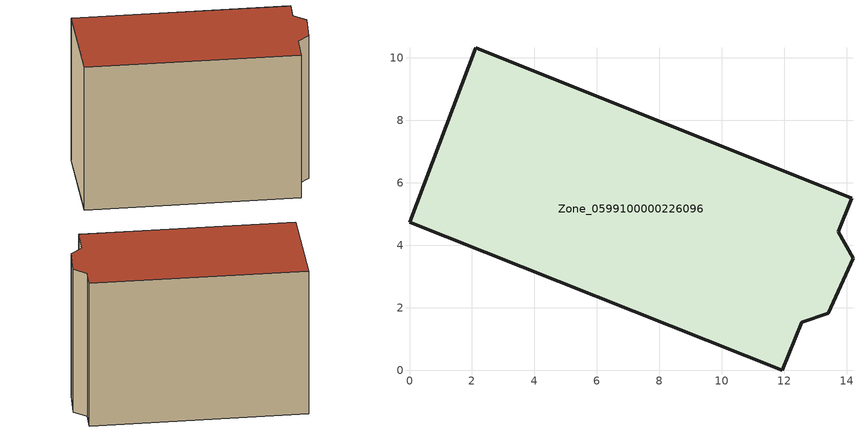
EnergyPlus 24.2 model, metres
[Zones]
Zone_0599100000226096
 floor ground (C_G): 12.56,1.54 11.93,0 0,4.73 2.12,10.32 14.16,5.5 13.72,4.43 14.2,3.58 13.41,1.83 z0
 wall outside (C_F): 14.16,5.5 2.12,10.32 0,4.73 11.93,0 12.56,1.54 13.41,1.83 14.2,3.58 13.72,4.43 14.16,5.5 z0:9.59
 roof outside (C_R): 2.12,10.32 0,4.73 11.93,0 12.56,1.54 13.41,1.83 14.2,3.58 13.72,4.43 14.16,5.5 z9.59
[BUILDING]
Pand.0599100000226096: North Axis=0; Terrain=City; Loads Convergence Tolerance Value=0.04; Temperature Convergence Tolerance Value=0.4; Solar Distribution=FullExterior; Maximum Number of Warmup Days=25; Minimum Number of Warmup Days=1
[Site:Location]
Rotterdam.The.Hague.AP_ZH_NLD Design_Conditions: Latitude=51.96; Longitude=4.45; Time Zone=1; Elevation=-4.5
[SITE:GROUNDTEMPERATURE:BUILDINGSURFACE]
18, 18, 18, 18, 18, 18, 18, 18, 18, 18, 18, 18
[MATERIAL] Thermal Absorptance=0.9; Solar Absorptance=0.7; Visible Absorptance=0.7
Name | Roughness | Thickness | Conductivity | Density | Specific Heat
G.TI.1946 | MediumSmooth | 0.15 | 1 | 540 | 1210
F.TI.1946 | Rough | 0.3 | 0.857143 | 1920 | 840
R.TI.1946 | MediumRough | 0.2 | 0.1 | 1500 | 1000
[CONSTRUCTION]
C_G: G.TI.1946
C_F: F.TI.1946
C_R: R.TI.1946
[ZONE]
Zone_0599100000226096: Type=1; Multiplier=1; Ceiling Height=Autocalculate; Volume=Autocalculate; Floor Area=autocalculate; Part of Total Floor Area=Yes
[ZONEINFILTRATION:DESIGNFLOWRATE]
Infil_Zone_0599100000226096: Zone or ZoneList or Space or SpaceList=Zone_0599100000226096; Schedule=AlwaysOn; Design Flow Rate Calculation Method=Flow/Area; Flow Rate per Floor Area=0.003; Constant Term Coefficient=1; Temperature Term Coefficient=0; Velocity Term Coefficient=0; Velocity Squared Term Coefficient=0
[HVACTEMPLATE:ZONE:IDEALLOADSAIRSYSTEM]
Zone_0599100000226096: Maximum Heating Supply Air Temperature=50; Minimum Cooling Supply Air Temperature=13; Maximum Heating Supply Air Humidity Ratio=0.0156; Minimum Cooling Supply Air Humidity Ratio=0.0077; Heating Limit=NoLimit; Cooling Limit=NoLimit; Dehumidification Control Type=ConstantSensibleHeatRatio; Cooling Sensible Heat Ratio=0.7; Dehumidification Setpoint=60; Humidification Control Type=None; Humidification Setpoint=30; Outdoor Air Method=None; Outdoor Air Flow Rate per Person=0.00944; Outdoor Air Flow Rate per Zone Floor Area=0; Outdoor Air Flow Rate per Zone=0; Demand Controlled Ventilation Type=None; Outdoor Air Economizer Type=NoEconomizer; Heat Recovery Type=None; Sensible Heat Recovery Effectiveness=0.7; Latent Heat Recovery Effectiveness=0.65
[ZONECONTROL:THERMOSTAT]
ThermostatControl_Zone_0599100000226096: Zone or ZoneList=Zone_0599100000226096; Control Type Schedule=DualSetpointControlType; Control 1=Thermostat_Zone_0599100000226096; Temperature Difference Between Cutout And Setpoint=0
[THERMOSTATSETPOINT:DUALSETPOINT]
Thermostat_Zone_0599100000226096: Heating Setpoint Temperature Schedule=HeatingSetpoint_Zone_0599100000226096; Cooling Setpoint Temperature Schedule=CoolingSetpoint_Zone_0599100000226096
[SCHEDULE:COMPACT]
HeatingSetpoint_Zone_0599100000226096: Through: 12/31, For: AllDays, Until: 24:00, 21
CoolingSetpoint_Zone_0599100000226096: Through: 12/31, For: AllDays, Until: 24:00, 24
DualSetpointControlType: Through: 12/31, For: AllDays, Until: 24:00, 4
AlwaysOn: Through: 12/31, For: AllDays, Until: 24:00, 1
